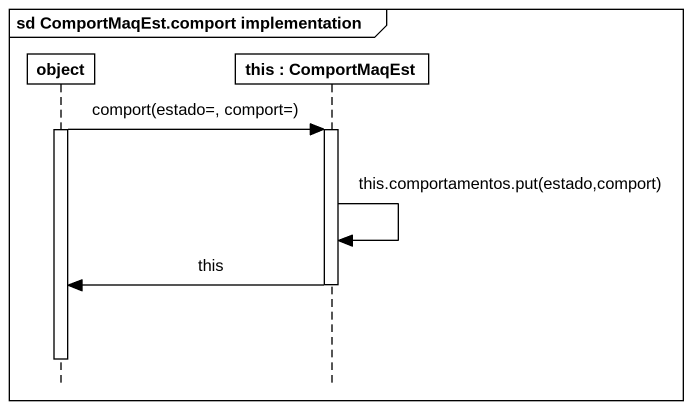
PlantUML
@startuml
mainframe sd ComportMaqEst.comport implementation
hide footbox
participant "object" as object_
participant "this : ComportMaqEst" as this

activate object_
object_ -> this : comport(estado=, comport=)
activate this
this -> this : this.comportamentos.put(estado,comport)
this -> object_ : this
deactivate this
deactivate object_
@enduml
